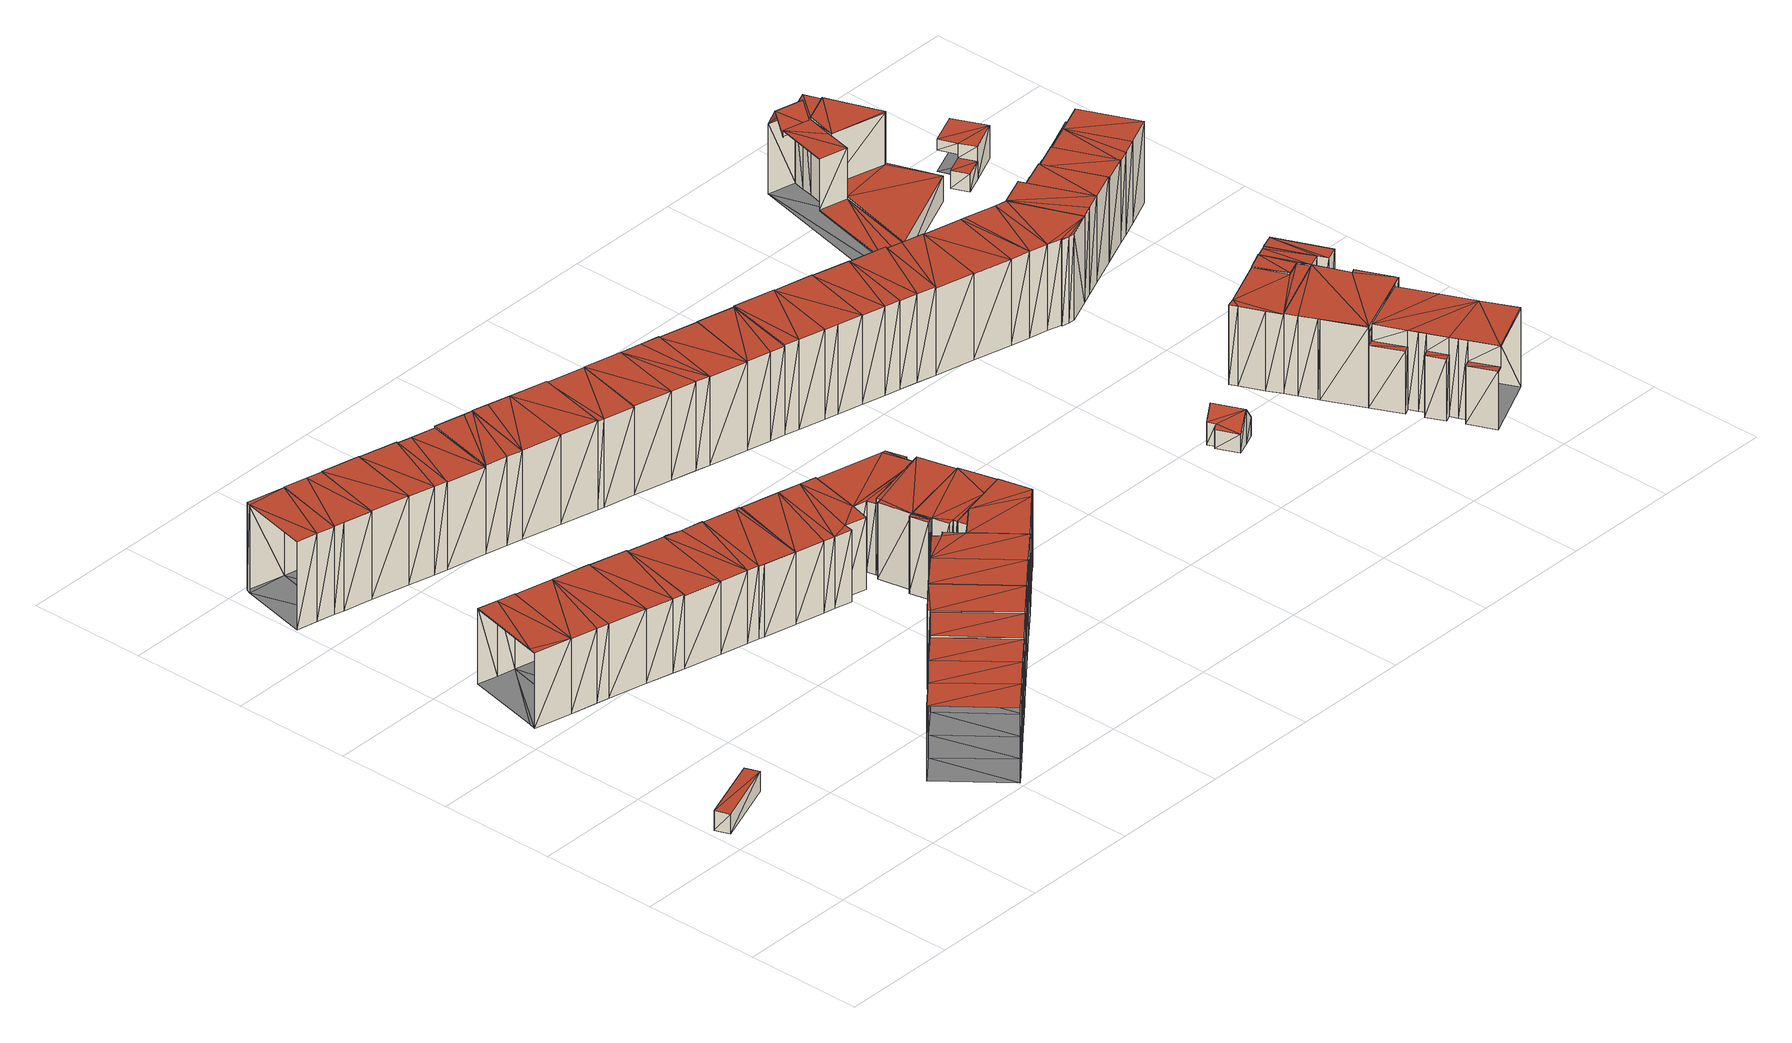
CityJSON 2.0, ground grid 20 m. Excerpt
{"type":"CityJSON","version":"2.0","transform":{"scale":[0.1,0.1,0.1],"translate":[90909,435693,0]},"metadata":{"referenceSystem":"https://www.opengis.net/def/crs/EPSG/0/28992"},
"CityObjects":{
"building1":{"type":"Building","attributes":{"TerrainHeight":1.43,"bron_tex":"UltraCAM-X 10cm juni 2008","voll_tex":"complete","bron_geo":"Lidar 15-30 punten - nov. 2008","status":"1"},"geometry":[{"type":"MultiSurface","lod":"2","boundaries":[[[0,1,2]],[[2,3,0]],[[4,5,6]],[[6,7,4]],[[7,6,2]],[[2,1,7]],[[4,7,1]],[[1,0,4]],[[5,4,0]],[[0,3,5]],[[6,5,3]],[[3,2,6]]],"semantics":{"surfaces":[{"type":"RoofSurface"},{"type":"GroundSurface"},{"type":"WallSurface"}],"values":[0,0,1,1,2,2,2,2,2,2,2,2]}}]},
"building2":{"type":"Building","attributes":{"TerrainHeight":1.78,"bron_tex":"UltraCAM-X 10cm juni 2008","voll_tex":"complete","bron_geo":"Lidar 15-30 punten - nov. 2008","status":"1"},"geometry":[{"type":"MultiSurface","lod":"2","boundaries":[[[8,9,10]],[[10,11,12]],[[12,13,8]],[[8,10,12]],[[14,15,16]],[[16,17,18]],[[18,14,16]],[[19,20,11]],[[11,10,19]],[[21,19,10]],[[10,9,21]],[[22,15,9]],[[9,8,22]],[[16,22,8]],[[8,13,16]],[[23,24,13]],[[13,12,23]],[[18,17,12]],[[12,11,18]]],"semantics":{"surfaces":[{"type":"RoofSurface"},{"type":"GroundSurface"},{"type":"WallSurface"}],"values":[0,0,0,0,1,1,1,2,2,2,2,2,2,2,2,2,2,2,2]}}]},
"building3":{"type":"Building","attributes":{"TerrainHeight":1.88,"bron_tex":"UltraCAM-X 10cm juni 2008","voll_tex":"complete","bron_geo":"Lidar 15-30 punten - nov. 2008","status":"1"},"geometry":[{"type":"MultiSurface","lod":"2","boundaries":[[[25,26,27]],[[27,24,23]],[[23,25,27]],[[28,17,16]],[[16,29,28]],[[29,16,24]],[[24,27,29]],[[30,28,26]],[[26,25,30]],[[17,30,25]],[[25,23,17]]],"semantics":{"surfaces":[{"type":"RoofSurface"},{"type":"GroundSurface"},{"type":"WallSurface"}],"values":[0,0,0,1,1,2,2,2,2,2,2]}}]},
"building4":{"type":"Building","attributes":{"TerrainHeight":0.79,"bron_tex":"UltraCAM-X 10cm juni 2008","voll_tex":"complete","bron_geo":"Lidar 15-30 punten - nov. 2008","status":"1"},"geometry":[{"type":"MultiSurface","lod":"2","boundaries":[[[31,32,33]],[[33,34,35]],[[35,36,31]],[[31,33,35]],[[37,38,39]],[[39,40,41]],[[41,37,39]],[[40,39,33]],[[33,32,40]],[[41,40,32]],[[32,31,41]],[[42,37,36]],[[36,35,42]],[[38,42,35]],[[35,34,38]]],"semantics":{"surfaces":[{"type":"RoofSurface"},{"type":"GroundSurface"},{"type":"WallSurface"}],"values":[0,0,0,0,1,1,1,2,2,2,2,2,2,2,2]}}]},
"building5":{"type":"Building","attributes":{"TerrainHeight":2.95,"bron_tex":"UltraCAM-X 10cm juni 2008","voll_tex":"complete","bron_geo":"Lidar 15-30 punten - nov. 2008","status":"1"},"geometry":[{"type":"MultiSurface","lod":"2","boundaries":[[[43,44,45]],[[45,46,43]],[[47,48,49]],[[49,50,47]],[[49,48,45]],[[45,44,49]],[[47,50,43]],[[43,46,47]]],"semantics":{"surfaces":[{"type":"RoofSurface"},{"type":"GroundSurface"},{"type":"WallSurface"}],"values":[0,0,1,1,2,2,2,2]}}]},
"building6":{"type":"Building","attributes":{"TerrainHeight":1.96,"bron_tex":"UltraCAM-X 10cm juni 2008","voll_tex":"complete","bron_geo":"Lidar 15-30 punten - nov. 2008","status":"1"},"geometry":[{"type":"MultiSurface","lod":"2","boundaries":[[[51,52,27]],[[51,27,26]],[[53,28,29]],[[29,54,53]],[[54,29,27]],[[27,52,54]],[[55,56,52]],[[52,51,55]],[[28,53,51]],[[51,26,28]]],"semantics":{"surfaces":[{"type":"RoofSurface"},{"type":"GroundSurface"},{"type":"WallSurface"}],"values":[0,0,1,1,2,2,2,2,2,2]}}]},
"building7":{"type":"Building","attributes":{"TerrainHeight":0.65,"bron_tex":"UltraCAM-X 10cm juni 2008","voll_tex":"complete","bron_geo":"Lidar 15-30 punten - nov. 2008","status":"1"},"geometry":[{"type":"MultiSurface","lod":"2","boundaries":[[[57,58,59]],[[59,60,61]],[[61,62,57]],[[57,59,61]],[[63,37,41]],[[41,64,63]],[[31,36,61]],[[61,60,31]],[[65,41,60]],[[60,59,65]],[[64,65,59]],[[59,58,64]],[[66,63,57]],[[57,62,66]],[[37,66,62]],[[62,61,37]]],"semantics":{"surfaces":[{"type":"RoofSurface"},{"type":"GroundSurface"},{"type":"WallSurface"}],"values":[0,0,0,0,1,1,2,2,2,2,2,2,2,2,2,2]}}]},
"building8":{"type":"Building","attributes":{"TerrainHeight":2.94,"bron_tex":"UltraCAM-X 10cm juni 2008","voll_tex":"complete","bron_geo":"Lidar 15-30 punten - nov. 2008","status":"1"},"geometry":[{"type":"MultiSurface","lod":"2","boundaries":[[[67,68,44]],[[44,43,67]],[[50,49,69]],[[69,70,50]],[[69,49,44]],[[44,68,69]],[[50,70,67]],[[67,43,50]]],"semantics":{"surfaces":[{"type":"RoofSurface"},{"type":"GroundSurface"},{"type":"WallSurface"}],"values":[0,0,1,1,2,2,2,2]}}]},
"building9":{"type":"Building","attributes":{"TerrainHeight":2.05,"bron_tex":"UltraCAM-X 10cm juni 2008","voll_tex":"complete","bron_geo":"Lidar 15-30 punten - nov. 2008","status":"1"},"geometry":[{"type":"MultiSurface","lod":"2","boundaries":[[[71,72,73]],[[71,73,56]],[[71,56,55]],[[74,53,54]],[[54,75,74]],[[75,54,56]],[[56,73,75]],[[76,77,73]],[[73,72,76]],[[78,74,72]],[[72,71,78]],[[53,78,71]],[[71,55,53]]],"semantics":{"surfaces":[{"type":"RoofSurface"},{"type":"GroundSurface"},{"type":"WallSurface"}],"values":[0,0,0,1,1,2,2,2,2,2,2,2,2]}}]},
"building10":{"type":"Building","attributes":{"TerrainHeight":0.57,"bron_tex":"UltraCAM-X 10cm juni 2008","voll_tex":"complete","bron_geo":"Lidar 15-30 punten - nov. 2008","status":"1"},"geometry":[{"type":"MultiSurface","lod":"2","boundaries":[[[79,80,81]],[[81,82,83]],[[83,79,81]],[[84,63,64]],[[64,85,84]],[[58,57,82]],[[82,81,58]],[[86,64,81]],[[81,80,86]],[[85,86,80]],[[80,79,85]],[[87,88,79]],[[79,83,87]],[[63,84,83]],[[83,82,63]]],"semantics":{"surfaces":[{"type":"RoofSurface"},{"type":"GroundSurface"},{"type":"WallSurface"}],"values":[0,0,0,1,1,2,2,2,2,2,2,2,2,2,2]}}]},
"building11":{"type":"Building","attributes":{"TerrainHeight":2.95,"bron_tex":"UltraCAM-X 10cm juni 2008","voll_tex":"complete","bron_geo":"Lidar 15-30 punten - nov. 2008","status":"1"},"geometry":[{"type":"MultiSurface","lod":"2","boundaries":[[[89,90,68]],[[68,67,89]],[[70,69,91]],[[91,92,70]],[[91,69,68]],[[68,90,91]],[[70,92,89]],[[89,67,70]]],"semantics":{"surfaces":[{"type":"RoofSurface"},{"type":"GroundSurface"},{"type":"WallSurface"}],"values":[0,0,1,1,2,2,2,2]}}]},
"building12":{"type":"Building","attributes":{"TerrainHeight":2.23,"bron_tex":"UltraCAM-X 10cm juni 2008","voll_tex":"complete","bron_geo":"Lidar 15-30 punten - nov. 2008","status":"1"},"geometry":[{"type":"MultiSurface","lod":"2","boundaries":[[[93,94,77]],[[77,76,93]],[[95,74,75]],[[75,96,95]],[[96,75,77]],[[77,94,96]],[[74,95,93]],[[93,76,74]]],"semantics":{"surfaces":[{"type":"RoofSurface"},{"type":"GroundSurface"},{"type":"WallSurface"}],"values":[0,0,1,1,2,2,2,2]}}]},
"building13":{"type":"Building","attributes":{"TerrainHeight":0.65,"bron_tex":"UltraCAM-X 10cm juni 2008","voll_tex":"complete","bron_geo":"Lidar 15-30 punten - nov. 2008","status":"1"},"geometry":[{"type":"MultiSurface","lod":"2","boundaries":[[[88,87,97]],[[97,98,99]],[[99,88,97]],[[100,84,85]],[[85,101,100]],[[101,85,88]],[[88,99,101]],[[102,103,99]],[[99,98,102]],[[104,100,98]],[[98,97,104]],[[84,104,97]],[[97,87,84]]],"semantics":{"surfaces":[{"type":"RoofSurface"},{"type":"GroundSurface"},{"type":"WallSurface"}],"values":[0,0,0,1,1,2,2,2,2,2,2,2,2]}}]},
"building14":{"type":"Building","attributes":{"TerrainHeight":2.62,"bron_tex":"UltraCAM-X 10cm juni 2008","voll_tex":"complete","bron_geo":"Lidar 15-30 punten - nov. 2008","status":"1"},"geometry":[{"type":"MultiSurface","lod":"2","boundaries":[[[105,106,107]],[[107,108,105]],[[92,91,109]],[[109,110,92]],[[109,91,107]],[[107,106,109]],[[108,105,110]],[[110,92,108]],[[90,89,108]],[[108,107,90]]],"semantics":{"surfaces":[{"type":"RoofSurface"},{"type":"GroundSurface"},{"type":"WallSurface"}],"values":[0,0,1,1,2,2,2,2,2,2]}}]},
"building15":{"type":"Building","attributes":{"TerrainHeight":2.27,"bron_tex":"UltraCAM-X 10cm juni 2008","voll_tex":"complete","bron_geo":"Lidar 15-30 punten - nov. 2008","status":"1"},"geometry":[{"type":"MultiSurface","lod":"2","boundaries":[[[111,112,113]],[[114,115,94]],[[94,93,111]],[[111,113,114]],[[114,94,111]],[[116,95,96]],[[96,117,118]],[[118,119,116]],[[116,96,118]],[[117,96,94]],[[94,115,117]],[[118,117,115]],[[115,114,118]],[[119,118,114]],[[114,113,119]],[[120,121,113]],[[113,112,120]],[[122,116,112]],[[112,111,122]],[[95,122,111]],[[111,93,95]]],"semantics":{"surfaces":[{"type":"RoofSurface"},{"type":"GroundSurface"},{"type":"WallSurface"}],"values":[0,0,0,0,0,1,1,1,1,2,2,2,2,2,2,2,2,2,2,2,2]}}]},
"building16":{"type":"Building","attributes":{"TerrainHeight":0.93,"bron_tex":"UltraCAM-X 10cm juni 2008","voll_tex":"complete","bron_geo":"Lidar 15-30 punten - nov. 2008","status":"1"},"geometry":[{"type":"MultiSurface","lod":"2","boundaries":[[[123,124,125]],[[125,103,102]],[[102,123,125]],[[126,100,101]],[[101,127,126]],[[128,101,103]],[[103,125,128]],[[127,128,125]],[[125,124,127]],[[100,126,123]],[[123,102,100]]],"semantics":{"surfaces":[{"type":"RoofSurface"},{"type":"GroundSurface"},{"type":"WallSurface"}],"values":[0,0,0,1,1,2,2,2,2,2,2]}}]},
"building17":{"type":"Building","attributes":{"TerrainHeight":2.32,"bron_tex":"UltraCAM-X 10cm juni 2008","voll_tex":"complete","bron_geo":"Lidar 15-30 punten - nov. 2008","status":"1"},"geometry":[{"type":"MultiSurface","lod":"2","boundaries":[[[129,130,131]],[[131,132,133]],[[133,129,131]],[[109,134,135]],[[135,136,110]],[[110,109,135]],[[135,134,130]],[[130,129,135]],[[110,136,133]],[[133,132,110]],[[106,105,132]],[[132,131,106]],[[134,109,131]],[[131,130,134]]],"semantics":{"surfaces":[{"type":"RoofSurface"},{"type":"GroundSurface"},{"type":"WallSurface"}],"values":[0,0,0,1,1,1,2,2,2,2,2,2,2,2]}}]},
"building18":{"type":"Building","attributes":{"TerrainHeight":2.35,"bron_tex":"UltraCAM-X 10cm juni 2008","voll_tex":"complete","bron_geo":"Lidar 15-30 punten - nov. 2008","status":"1"},"geometry":[{"type":"MultiSurface","lod":"2","boundaries":[[[120,137,138]],[[138,139,140]],[[120,138,140]],[[120,140,121]],[[141,116,119]],[[119,142,141]],[[143,119,121]],[[121,140,143]],[[142,143,140]],[[140,139,142]],[[144,145,139]],[[139,138,144]],[[146,141,138]],[[138,137,146]],[[116,146,137]],[[137,120,116]]],"semantics":{"surfaces":[{"type":"RoofSurface"},{"type":"GroundSurface"},{"type":"WallSurface"}],"values":[0,0,0,0,1,1,2,2,2,2,2,2,2,2,2,2]}}]},
"building19":{"type":"Building","attributes":{"TerrainHeight":0.63,"bron_tex":"UltraCAM-X 10cm juni 2008","voll_tex":"complete","bron_geo":"Lidar 15-30 punten - nov. 2008","status":"1"},"geometry":[{"type":"MultiSurface","lod":"2","boundaries":[[[147,148,149]],[[150,151,152]],[[152,147,149]],[[149,150,152]],[[153,126,127]],[[127,154,153]],[[124,123,149]],[[149,148,124]],[[155,127,148]],[[148,147,155]],[[154,155,147]],[[147,152,154]],[[156,153,151]],[[151,150,156]],[[126,156,150]],[[150,149,126]]],"semantics":{"surfaces":[{"type":"RoofSurface"},{"type":"GroundSurface"},{"type":"WallSurface"}],"values":[0,0,0,0,1,1,2,2,2,2,2,2,2,2,2,2]}}]},
"building20":{"type":"Building","attributes":{"TerrainHeight":2.2,"bron_tex":"UltraCAM-X 10cm juni 2008","voll_tex":"complete","bron_geo":"Lidar 15-30 punten - nov. 2008","status":"1"},"geometry":[{"type":"MultiSurface","lod":"2","boundaries":[[[157,158,159]],[[159,160,157]],[[136,135,161]],[[161,162,136]],[[161,135,159]],[[159,158,161]],[[136,162,157]],[[157,160,136]],[[129,133,160]],[[160,159,129]]],"semantics":{"surfaces":[{"type":"RoofSurface"},{"type":"GroundSurface"},{"type":"WallSurface"}],"values":[0,0,1,1,2,2,2,2,2,2]}}]},
"building21":{"type":"Building","attributes":{"TerrainHeight":2.45,"bron_tex":"UltraCAM-X 10cm juni 2008","voll_tex":"complete","bron_geo":"Lidar 15-30 punten - nov. 2008","status":"1"},"geometry":[{"type":"MultiSurface","lod":"2","boundaries":[[[163,164,165]],[[166,145,144]],[[144,163,165]],[[165,166,144]],[[167,141,142]],[[142,168,167]],[[169,142,145]],[[145,166,169]],[[168,169,166]],[[166,165,168]],[[170,167,164]],[[164,163,170]],[[141,170,163]],[[163,144,141]]],"semantics":{"surfaces":[{"type":"RoofSurface"},{"type":"GroundSurface"},{"type":"WallSurface"}],"values":[0,0,0,0,1,1,2,2,2,2,2,2,2,2]}}]},
"building22":{"type":"Building","attributes":{"TerrainHeight":0.5,"bron_tex":"UltraCAM-X 10cm juni 2008","voll_tex":"complete","bron_geo":"Lidar 15-30 punten - nov. 2008","status":"1"},"geometry":[{"type":"MultiSurface","lod":"2","boundaries":[[[171,172,173]],[[173,174,175]],[[175,171,173]],[[176,153,154]],[[154,177,176]],[[152,151,173]],[[173,172,152]],[[178,154,172]],[[172,171,178]],[[177,178,171]],[[171,175,177]],[[153,176,174]],[[174,173,153]]],"semantics":{"surfaces":[{"type":"RoofSurface"},{"type":"GroundSurface"},{"type":"WallSurface"}],"values":[0,0,0,1,1,2,2,2,2,2,2,2,2]}}]},
"building23":{"type":"Building","attributes":{"TerrainHeight":2.17,"bron_tex":"UltraCAM-X 10cm juni 2008","voll_tex":"complete","bron_geo":"Lidar 15-30 punten - nov. 2008","status":"1"},"geometry":[{"type":"MultiSurface","lod":"2","boundaries":[[[179,180,158]],[[158,157,181]],[[181,182,183]],[[184,179,158]],[[158,181,183]],[[183,184,158]],[[184,183,185]],[[186,187,188]],[[188,162,161]],[[161,189,190]],[[191,192,186]],[[186,188,161]],[[161,190,191]],[[191,186,161]],[[189,161,158]],[[158,180,189]],[[190,189,180]],[[180,179,190]],[[191,190,179]],[[179,184,191]],[[187,186,183]],[[183,182,187]],[[193,194,182]],[[182,181,193]],[[162,188,181]],[[181,157,162]],[[192,191,184]],[[184,185,192]],[[186,192,185]],[[185,183,186]]],"semantics":{"surfaces":[{"type":"RoofSurface"},{"type":"GroundSurface"},{"type":"WallSurface"}],"values":[0,0,0,0,0,0,0,1,1,1,1,1,1,1,2,2,2,2,2,2,2,2,2,2,2,2,2,2,2,2]}}]},
"building24":{"type":"Building","attributes":{"TerrainHeight":2.42,"bron_tex":"UltraCAM-X 10cm juni 2008","voll_tex":"complete","bron_geo":"Lidar 15-30 punten - nov. 2008","status":"1"},"geometry":[{"type":"MultiSurface","lod":"2","boundaries":[[[195,196,197]],[[197,198,199]],[[164,200,195]],[[195,197,199]],[[164,195,199]],[[164,199,165]],[[201,167,168]],[[168,202,203]],[[203,204,205]],[[205,201,168]],[[168,203,205]],[[206,168,165]],[[165,199,206]],[[202,206,199]],[[199,198,202]],[[207,208,198]],[[198,197,207]],[[204,203,197]],[[197,196,204]],[[205,204,196]],[[196,195,205]],[[201,205,195]],[[195,200,201]],[[167,201,200]],[[200,164,167]]],"semantics":{"surfaces":[{"type":"RoofSurface"},{"type":"GroundSurface"},{"type":"WallSurface"}],"values":[0,0,0,0,0,0,1,1,1,1,1,2,2,2,2,2,2,2,2,2,2,2,2,2,2]}}]},
"building25":{"type":"Building","attributes":{"TerrainHeight":0.52,"bron_tex":"UltraCAM-X 10cm juni 2008","voll_tex":"complete","bron_geo":"Lidar 15-30 punten - nov. 2008","status":"1"},"geometry":[{"type":"MultiSurface","lod":"2","boundaries":[[[209,210,175]],[[175,174,209]],[[211,176,177]],[[177,212,211]],[[212,177,175]],[[175,210,212]],[[213,214,210]],[[210,209,213]],[[176,211,209]],[[209,174,176]]],"semantics":{"surfaces":[{"type":"RoofSurface"},{"type":"GroundSurface"},{"type":"WallSurface"}],"values":[0,0,1,1,2,2,2,2,2,2]}}]},
"building26":{"type":"Building","attributes":{"TerrainHeight":2.45,"bron_tex":"UltraCAM-X 10cm juni 2008","voll_tex":"complete","bron_geo":"Lidar 15-30 punten - nov. 2008","status":"1"},"geometry":[{"type":"MultiSurface","lod":"2","boundaries":[[[215,216,194]],[[194,193,217]],[[217,218,219]],[[219,220,215]],[[215,194,217]],[[217,219,215]],[[221,222,223]],[[224,225,226]],[[226,227,228]],[[229,188,187]],[[187,224,226]],[[226,228,229]],[[229,187,226]],[[225,230,231]],[[231,221,225]],[[224,187,194]],[[194,216,224]],[[223,222,216]],[[216,215,223]],[[232,223,215]],[[215,220,232]],[[227,226,220]],[[220,219,227]],[[228,227,219]],[[219,218,228]],[[229,228,218]],[[218,217,229]],[[188,229,217]],[[217,193,188]],[[225,224,222]],[[222,221,225]]],"semantics":{"surfaces":[{"type":"RoofSurface"},{"type":"GroundSurface"},{"type":"WallSurface"}],"values":[0,0,0,0,0,0,0,1,1,1,1,1,1,2,2,2,2,2,2,2,2,2,2,2,2,2,2,2,2,2,2]}}]},
"building27":{"type":"Building","attributes":{"TerrainHeight":0.68,"bron_tex":"UltraCAM-X 10cm juni 2008","voll_tex":"complete","bron_geo":"Lidar 15-30 punten - nov. 2008","status":"1"},"geometry":[{"type":"MultiSurface","lod":"2","boundaries":[[[214,213,233]],[[233,234,235]],[[235,214,233]],[[236,211,212]],[[212,237,236]],[[237,212,214]],[[214,235,237]],[[238,236,234]],[[234,233,238]],[[211,238,233]],[[233,213,211]]],"semantics":{"surfaces":[{"type":"RoofSurface"},{"type":"GroundSurface"},{"type":"WallSurface"}],"values":[0,0,0,1,1,2,2,2,2,2,2]}}]},
"building28":{"type":"Building","attributes":{"TerrainHeight":2.45,"bron_tex":"UltraCAM-X 10cm juni 2008","voll_tex":"complete","bron_geo":"Lidar 15-30 punten - nov. 2008","status":"1"},"geometry":[{"type":"MultiSurface","lod":"2","boundaries":[[[231,232,239]],[[239,240,241]],[[241,242,243]],[[243,221,231]],[[231,239,241]],[[241,243,231]],[[244,245,246]],[[246,247,244]],[[247,246,248]],[[248,249,247]],[[250,251,252]],[[252,253,226]],[[226,225,254]],[[254,255,256]],[[256,250,252]],[[252,226,254]],[[254,256,252]],[[257,258,240]],[[240,239,257]],[[226,253,239]],[[239,232,226]],[[230,226,232]],[[232,231,230]],[[254,225,221]],[[221,243,254]],[[255,254,243]],[[243,242,255]],[[256,255,242]],[[242,241,256]],[[245,244,241]],[[241,240,245]],[[252,259,246]],[[246,245,252]],[[260,256,244]],[[244,247,260]],[[259,251,248]],[[248,246,259]],[[250,260,247]],[[247,249,250]],[[251,250,249]],[[249,248,251]]],"semantics":{"surfaces":[{"type":"RoofSurface"},{"type":"GroundSurface"},{"type":"WallSurface"}],"values":[0,0,0,0,0,0,0,0,0,0,1,1,1,1,1,1,1,2,2,2,2,2,2,2,2,2,2,2,2,2,2,2,2,2,2,2,2,2,2,2,2]}}]},
"building29":{"type":"Building","attributes":{"TerrainHeight":2.63,"bron_tex":"UltraCAM-X 10cm juni 2008","voll_tex":"complete","bron_geo":"Lidar 15-30 punten - nov. 2008","status":"1"},"geometry":[{"type":"MultiSurface","lod":"2","boundaries":[[[261,262,258]],[[258,257,263]],[[263,264,261]],[[261,258,263]],[[265,266,267]],[[267,253,252]],[[252,268,265]],[[265,267,252]],[[265,268,262]],[[262,261,265]],[[266,265,261]],[[261,264,266]],[[253,267,263]],[[263,257,253]],[[268,252,258]],[[258,262,268]]],"semantics":{"surfaces":[{"type":"RoofSurface"},{"type":"GroundSurface"},{"type":"WallSurface"}],"values":[0,0,0,0,1,1,1,1,2,2,2,2,2,2,2,2]}}]},
"building30":{"type":"Building","attributes":{"TerrainHeight":2.62,"bron_tex":"UltraCAM-X 10cm juni 2008","voll_tex":"complete","bron_geo":"Lidar 15-30 punten - nov. 2008","status":"1"},"geometry":[{"type":"MultiSurface","lod":"2","boundaries":[[[269,270,271]],[[272,273,274]],[[275,208,207]],[[207,269,271]],[[272,274,275]],[[207,271,276]],[[276,272,275]],[[275,207,276]],[[277,203,202]],[[278,279,280]],[[281,267,266]],[[266,277,202]],[[202,278,280]],[[282,281,266]],[[202,280,282]],[[282,266,202]],[[278,202,208]],[[208,275,278]],[[279,278,275]],[[275,274,279]],[[280,279,274]],[[274,273,280]],[[282,280,273]],[[273,272,282]],[[281,282,272]],[[272,276,281]],[[267,281,276]],[[276,271,267]],[[277,266,270]],[[270,269,277]],[[203,277,269]],[[269,207,203]],[[271,270,264]],[[264,263,271]]],"semantics":{"surfaces":[{"type":"RoofSurface"},{"type":"GroundSurface"},{"type":"WallSurface"}],"values":[0,0,0,0,0,0,0,0,1,1,1,1,1,1,1,1,2,2,2,2,2,2,2,2,2,2,2,2,2,2,2,2,2,2]}}]},
"building31":{"type":"Building","attributes":{"TerrainHeight":0.62,"bron_tex":"UltraCAM-X 10cm juni 2008","voll_tex":"complete","bron_geo":"Lidar 15-30 punten - nov. 2008","status":"1"},"geometry":[{"type":"MultiSurface","lod":"2","boundaries":[[[283,284,285]],[[285,286,283]],[[287,236,237]],[[237,288,287]],[[235,234,286]],[[286,285,235]],[[288,237,285]],[[285,284,288]],[[236,287,283]],[[283,286,236]]],"semantics":{"surfaces":[{"type":"RoofSurface"},{"type":"GroundSurface"},{"type":"WallSurface"}],"values":[0,0,1,1,2,2,2,2,2,2]}}]},
"building32":{"type":"Building","attributes":{"TerrainHeight":0.63,"bron_tex":"UltraCAM-X 10cm juni 2008","voll_tex":"complete","bron_geo":"Lidar 15-30 punten - nov. 2008","status":"1"},"geometry":[{"type":"MultiSurface","lod":"2","boundaries":[[[289,290,291]],[[284,289,291]],[[284,291,292]],[[284,292,283]],[[293,287,288]],[[288,294,293]],[[295,288,284]],[[284,289,295]],[[294,295,289]],[[289,290,294]],[[296,297,290]],[[290,291,296]],[[298,293,291]],[[291,292,298]],[[287,298,292]],[[292,283,287]]],"semantics":{"surfaces":[{"type":"RoofSurface"},{"type":"GroundSurface"},{"type":"WallSurface"}],"values":[0,0,0,0,1,1,2,2,2,2,2,2,2,2,2,2]}}]},
"building33":{"type":"Building","attributes":{"TerrainHeight":0.67,"bron_tex":"UltraCAM-X 10cm juni 2008","voll_tex":"complete","bron_geo":"Lidar 15-30 punten - nov. 2008","status":"1"},"geometry":[{"type":"MultiSurface","lod":"2","boundaries":[[[299,300,297]],[[297,296,299]],[[301,293,294]],[[294,302,301]],[[302,294,297]],[[297,300,302]],[[293,301,299]],[[299,296,293]]],"semantics":{"surfaces":[{"type":"RoofSurface"},{"type":"GroundSurface"},{"type":"WallSurface"}],"values":[0,0,1,1,2,2,2,2]}}]},
"building34":{"type":"Building","attributes":{"TerrainHeight":0.54,"bron_tex":"UltraCAM-X 10cm juni 2008","voll_tex":"complete","bron_geo":"Lidar 15-30 punten - nov. 2008","status":"1"},"geometry":[{"type":"MultiSurface","lod":"2","boundaries":[[[303,304,305]],[[305,306,307]],[[307,303,305]],[[308,301,302]],[[302,309,308]],[[300,299,307]],[[307,306,300]],[[309,302,306]],[[306,305,309]],[[310,308,304]],[[304,303,310]],[[301,310,303]],[[303,307,301]]],"semantics":{"surfaces":[{"type":"RoofSurface"},{"type":"GroundSurface"},{"type":"WallSurface"}],"values":[0,0,0,1,1,2,2,2,2,2,2,2,2]}}]},
"building35":{"type":"Building","attributes":{"TerrainHeight":0.43,"bron_tex":"UltraCAM-X 10cm juni 2008","voll_tex":"complete","bron_geo":"Lidar 15-30 punten - nov. 2008","status":"1"},"geometry":[{"type":"MultiSurface","lod":"2","boundaries":[[[311,312,313]],[[313,314,315]],[[315,311,313]],[[316,308,309]],[[309,317,316]],[[305,304,312]],[[312,311,305]],[[317,309,311]],[[311,315,317]],[[318,319,315]],[[315,314,318]],[[320,316,314]],[[314,313,320]],[[308,320,313]],[[313,312,308]]],"semantics":{"surfaces":[{"type":"RoofSurface"},{"type":"GroundSurface"},{"type":"WallSurface"}],"values":[0,0,0,1,1,2,2,2,2,2,2,2,2,2,2]}}]},
"building36":{"type":"Building","attributes":{"TerrainHeight":0.5,"bron_tex":"UltraCAM-X 10cm juni 2008","voll_tex":"complete","bron_geo":"Lidar 15-30 punten - nov. 2008","status":"1"},"geometry":[{"type":"MultiSurface","lod":"2","boundaries":[[[318,321,322]],[[322,323,319]],[[319,318,322]],[[324,316,317]],[[317,325,324]],[[325,317,319]],[[319,323,325]],[[326,327,323]],[[323,322,326]],[[328,324,322]],[[322,321,328]],[[316,328,321]],[[321,318,316]]],"semantics":{"surfaces":[{"type":"RoofSurface"},{"type":"GroundSurface"},{"type":"WallSurface"}],"values":[0,0,0,1,1,2,2,2,2,2,2,2,2]}}]},
"building37":{"type":"Building","attributes":{"TerrainHeight":0.59,"bron_tex":"UltraCAM-X 10cm juni 2008","voll_tex":"complete","bron_geo":"Lidar 15-30 punten - nov. 2008","status":"1"},"geometry":[{"type":"MultiSurface","lod":"2","boundaries":[[[329,330,331]],[[329,331,327]],[[329,327,326]],[[332,324,325]],[[325,333,332]],[[333,325,327]],[[327,331,333]],[[334,335,331]],[[331,330,334]],[[336,332,330]],[[330,329,336]],[[324,336,329]],[[329,326,324]]],"semantics":{"surfaces":[{"type":"RoofSurface"},{"type":"GroundSurface"},{"type":"WallSurface"}],"values":[0,0,0,1,1,2,2,2,2,2,2,2,2]}}]},
"building38":{"type":"Building","attributes":{"TerrainHeight":0.69,"bron_tex":"UltraCAM-X 10cm juni 2008","voll_tex":"complete","bron_geo":"Lidar 15-30 punten - nov. 2008","status":"1"},"geometry":[{"type":"MultiSurface","lod":"2","boundaries":[[[337,338,335]],[[335,334,339]],[[337,335,339]],[[337,339,340]],[[341,332,333]],[[333,342,341]],[[343,333,335]],[[335,338,343]],[[342,343,338]],[[338,337,342]],[[344,345,337]],[[337,340,344]],[[346,341,340]],[[340,339,346]],[[332,346,339]],[[339,334,332]]],"semantics":{"surfaces":[{"type":"RoofSurface"},{"type":"GroundSurface"},{"type":"WallSurface"}],"values":[0,0,0,0,1,1,2,2,2,2,2,2,2,2,2,2]}}]},
"building39":{"type":"Building","attributes":{"TerrainHeight":3.16,"bron_tex":"UltraCAM-X 10cm juni 2008","voll_tex":"complete","bron_geo":"Lidar 15-30 punten - nov. 2008","status":"1"},"geometry":[{"type":"MultiSurface","lod":"2","boundaries":[[[347,348,349]],[[350,351,352]],[[347,349,350]],[[350,352,347]],[[353,354,348]],[[348,347,355]],[[355,356,353]],[[353,348,355]],[[357,358,359]],[[359,360,361]],[[362,363,364]],[[359,361,362]],[[362,364,357]],[[357,359,362]],[[365,363,349]],[[349,348,365]],[[360,366,347]],[[347,352,360]],[[361,360,352]],[[352,351,361]],[[362,361,351]],[[351,350,362]],[[363,362,350]],[[350,349,363]],[[364,365,348]],[[348,354,364]],[[357,364,354]],[[354,353,357]],[[358,357,353]],[[353,356,358]],[[359,358,356]],[[356,355,359]],[[366,359,355]],[[355,347,366]]],"semantics":{"surfaces":[{"type":"RoofSurface"},{"type":"GroundSurface"},{"type":"WallSurface"}],"values":[0,0,0,0,0,0,0,0,1,1,1,1,1,1,2,2,2,2,2,2,2,2,2,2,2,2,2,2,2,2,2,2,2,2]}}]},
"building40":{"type":"Building","attributes":{"TerrainHeight":0.95,"bron_tex":"UltraCAM-X 10cm juni 2008","voll_tex":"complete","bron_geo":"Lidar 15-30 punten - nov. 2008","status":"1"},"geometry":[{"type":"MultiSurface","lod":"2","boundaries":[[[367,345,344]],[[368,367,344]],[[344,369,368]],[[370,341,342]],[[342,371,370]],[[372,342,345]],[[345,367,372]],[[371,372,367]],[[367,368,371]],[[373,374,368]],[[368,369,373]],[[341,370,369]],[[369,344,341]]],"semantics":{"surfaces":[{"type":"RoofSurface"},{"type":"GroundSurface"},{"type":"WallSurface"}],"values":[0,0,0,1,1,2,2,2,2,2,2,2,2]}}]},
"building41":{"type":"Building","attributes":{"TerrainHeight":1.06,"bron_tex":"UltraCAM-X 10cm juni 2008","voll_tex":"complete","bron_geo":"Lidar 15-30 punten - nov. 2008","status":"1"},"geometry":[{"type":"MultiSurface","lod":"2","boundaries":[[[375,376,374]],[[374,373,375]],[[377,370,371]],[[371,378,377]],[[378,371,374]],[[374,376,378]],[[370,377,375]],[[375,373,370]]],"semantics":{"surfaces":[{"type":"RoofSurface"},{"type":"GroundSurface"},{"type":"WallSurface"}],"values":[0,0,1,1,2,2,2,2]}}]},
"building42":{"type":"Building","attributes":{"TerrainHeight":1.04,"bron_tex":"UltraCAM-X 10cm juni 2008","voll_tex":"complete","bron_geo":"Lidar 15-30 punten - nov. 2008","status":"1"},"geometry":[{"type":"MultiSurface","lod":"2","boundaries":[[[379,375,376]],[[379,376,380]],[[379,380,381]],[[379,381,382]],[[383,377,378]],[[378,384,383]],[[385,378,376]],[[376,380,385]],[[381,380,385]],[[385,384,381]],[[386,383,382]],[[382,379,386]],[[377,386,379]],[[379,375,377]]],"semantics":{"surfaces":[{"type":"RoofSurface"},{"type":"GroundSurface"},{"type":"WallSurface"}],"values":[0,0,0,0,1,1,2,2,2,2,2,2,2,2]}}]},
"building43":{"type":"Building","attributes":{"TerrainHeight":2.42,"bron_tex":"UltraCAM-X 10cm juni 2008","voll_tex":"complete","bron_geo":"Lidar 15-30 punten - nov. 2008","status":"1"},"geometry":[{"type":"MultiSurface","lod":"2","boundaries":[[[387,388,389]],[[389,390,391]],[[391,392,393]],[[394,395,387]],[[387,389,391]],[[391,393,394]],[[394,387,391]],[[396,397,398]],[[398,399,400]],[[400,401,402]],[[403,404,396]],[[396,398,400]],[[400,402,403]],[[403,396,400]],[[396,404,388]],[[388,387,396]],[[397,396,387]],[[387,395,397]],[[402,401,391]],[[391,390,402]],[[403,402,390]],[[390,389,403]],[[404,403,389]],[[389,388,404]]],"semantics":{"surfaces":[{"type":"RoofSurface"},{"type":"GroundSurface"},{"type":"WallSurface"}],"values":[0,0,0,0,0,0,0,1,1,1,1,1,1,1,2,2,2,2,2,2,2,2,2,2]}}]},
"building44":{"type":"Building","attributes":{"TerrainHeight":1.13,"bron_tex":"UltraCAM-X 10cm juni 2008","voll_tex":"complete","bron_geo":"Lidar 15-30 punten - nov. 2008","status":"1"},"geometry":[{"type":"MultiSurface","lod":"2","boundaries":[[[405,381,382]],[[406,407,408]],[[408,409,410]],[[410,405,382]],[[406,408,410]],[[410,382,406]],[[411,383,384]],[[384,412,413]],[[413,414,415]],[[415,416,411]],[[411,384,413]],[[413,415,411]],[[412,384,381]],[[381,405,412]],[[409,410,413]],[[413,414,409]],[[415,414,409]],[[409,408,415]],[[416,415,408]],[[408,407,416]],[[411,416,407]],[[407,406,411]],[[383,411,406]],[[406,382,383]]],"semantics":{"surfaces":[{"type":"RoofSurface"},{"type":"GroundSurface"},{"type":"WallSurface"}],"values":[0,0,0,0,0,0,1,1,1,1,1,1,2,2,2,2,2,2,2,2,2,2,2,2]}}]},
"building45":{"type":"Building","attributes":{"TerrainHeight":2.22,"bron_tex":"UltraCAM-X 10cm juni 2008","voll_tex":"complete","bron_geo":"Lidar 15-30 punten - nov. 2008","status":"1"},"geometry":[{"type":"MultiSurface","lod":"2","boundaries":[[[417,418,419]],[[419,420,421]],[[421,422,423]],[[423,424,425]],[[419,421,423]],[[423,425,426]],[[417,419,423]],[[423,426,427]],[[417,423,427]],[[417,427,428]],[[429,430,431]],[[431,432,400]],[[400,401,433]],[[433,434,435]],[[435,429,431]],[[431,400,433]],[[433,435,431]],[[392,391,428]],[[428,417,392]],[[432,400,417]],[[417,418,432]],[[431,432,418]],[[418,419,431]],[[430,431,419]],[[419,420,430]],[[429,430,420]],[[420,421,429]],[[435,429,421]],[[421,422,435]],[[436,437,422]],[[422,423,436]],[[434,438,423]],[[423,424,434]],[[439,434,424]],[[424,425,439]],[[433,439,425]],[[425,426,433]],[[440,433,426]],[[426,427,440]],[[401,440,427]],[[427,428,401]]],"semantics":{"surfaces":[{"type":"RoofSurface"},{"type":"GroundSurface"},{"type":"WallSurface"}],"values":[0,0,0,0,0,0,0,0,0,0,1,1,1,1,1,1,1,2,2,2,2,2,2,2,2,2,2,2,2,2,2,2,2,2,2,2,2,2,2,2,2]}}]},
"building46":{"type":"Building","attributes":{"TerrainHeight":3.11,"bron_tex":"UltraCAM-X 10cm juni 2008","voll_tex":"complete","bron_geo":"Lidar 15-30 punten - nov. 2008","status":"1"},"geometry":[{"type":"MultiSurface","lod":"2","boundaries":[[[437,436,441]],[[442,443,444]],[[445,446,447]],[[448,449,450]],[[450,451,452]],[[452,442,444]],[[445,447,453]],[[453,448,450]],[[452,444,445]],[[453,450,452]],[[452,445,453]],[[454,455,456]],[[456,457,454]],[[458,459,460]],[[460,461,458]],[[462,463,464]],[[464,465,462]],[[466,467,434]],[[434,435,468]],[[469,470,471]],[[471,472,473]],[[474,475,476]],[[477,478,466]],[[466,434,468]],[[468,469,471]],[[474,476,477]],[[477,466,468]],[[468,471,473]],[[474,477,468]],[[468,473,479]],[[479,474,468]],[[480,435,437]],[[437,441,480]],[[438,480,441]],[[441,436,438]],[[473,472,460]],[[460,459,473]],[[481,482,458]],[[458,461,481]],[[472,471,461]],[[461,460,472]],[[480,434,464]],[[464,463,480]],[[467,466,462]],[[462,465,467]],[[434,467,465]],[[465,464,434]],[[477,476,456]],[[456,455,477]],[[475,474,454]],[[454,457,475]],[[476,475,457]],[[457,456,476]],[[435,480,444]],[[444,443,435]],[[468,435,443]],[[443,442,468]],[[469,468,442]],[[442,452,469]],[[470,469,452]],[[452,451,470]],[[483,484,451]],[[451,450,483]],[[459,458,450]],[[450,449,459]],[[479,473,449]],[[449,448,479]],[[474,479,448]],[[448,453,474]],[[455,454,453]],[[453,447,455]],[[478,477,447]],[[447,446,478]],[[466,478,446]],[[446,445,466]],[[463,462,445]],[[445,444,463]]],"semantics":{"surfaces":[{"type":"RoofSurface"},{"type":"GroundSurface"},{"type":"WallSurface"}],"values":[0,0,0,0,0,0,0,0,0,0,0,0,0,0,0,0,0,1,1,1,1,1,1,1,1,1,1,1,1,1,1,2,2,2,2,2,2,2,2,2,2,2,2,2,2,2,2,2,2,2,2,2,2,2,2,2,2,2,2,2,2,2,2,2,2,2,2,2,2,2,2,2,2,2,2,2,2]}}]},
"building47":{"type":"Building","attributes":{"TerrainHeight":0.77,"bron_tex":"UltraCAM-X 10cm juni 2008","voll_tex":"complete","bron_geo":"Lidar 15-30 punten - nov. 2008","status":"1"},"geometry":[{"type":"MultiSurface","lod":"2","boundaries":[[[485,486,487]],[[487,488,489]],[[489,485,487]],[[490,491,492]],[[492,493,490]],[[494,490,493]],[[493,495,494]],[[496,497,498]],[[498,499,500]],[[500,496,498]],[[501,502,503]],[[503,504,505]],[[505,506,507]],[[507,501,503]],[[503,505,507]],[[508,509,493]],[[493,492,508]],[[504,505,492]],[[492,491,504]],[[509,510,495]],[[495,493,509]],[[490,494,511]],[[512,513,499]],[[499,498,512]],[[494,495,498]],[[498,497,494]],[[486,487,500]],[[500,499,486]],[[514,515,485]],[[485,486,514]],[[501,502,487]],[[487,488,501]],[[507,501,488]],[[488,489,507]],[[506,507,489]],[[489,485,506]]],"semantics":{"surfaces":[{"type":"RoofSurface"},{"type":"GroundSurface"},{"type":"WallSurface"}],"values":[0,0,0,0,0,0,0,0,0,0,1,1,1,1,1,2,2,2,2,2,2,2,2,2,2,2,2,2,2,2,2,2,2,2,2,2]}}]},
"building48":{"type":"Building","attributes":{"TerrainHeight":1.03,"bron_tex":"UltraCAM-X 10cm juni 2008","voll_tex":"complete","bron_geo":"Lidar 15-30 punten - nov. 2008","status":"1"},"geometry":[{"type":"MultiSurface","lod":"2","boundaries":[[[516,517,518]],[[518,519,520]],[[520,516,518]],[[521,413,412]],[[412,522,521]],[[522,412,518]],[[518,519,522]],[[523,524,519]],[[519,520,523]],[[525,521,520]],[[520,516,525]],[[413,525,516]],[[516,517,413]],[[405,410,517]],[[517,518,405]]],"semantics":{"surfaces":[{"type":"RoofSurface"},{"type":"GroundSurface"},{"type":"WallSurface"}],"values":[0,0,0,1,1,2,2,2,2,2,2,2,2,2,2]}}]},
"building49":{"type":"Building","attributes":{"TerrainHeight":2.17,"bron_tex":"UltraCAM-X 10cm juni 2008","voll_tex":"complete","bron_geo":"Lidar 15-30 punten - nov. 2008","status":"1"},"geometry":[{"type":"MultiSurface","lod":"2","boundaries":[[[526,527,528]],[[529,530,526]],[[526,531,532]],[[532,529,526]],[[529,533,534]],[[534,535,536]],[[536,529,534]],[[537,417,538]],[[538,539,540]],[[540,537,538]],[[541,542,397]],[[397,398,399]],[[399,400,543]],[[543,544,541]],[[397,399,543]],[[543,541,397]],[[542,545,526]],[[526,528,542]],[[527,546,531]],[[545,547,530]],[[530,526,545]],[[544,541,531]],[[531,532,544]],[[543,544,532]],[[532,529,543]],[[529,530,533]],[[548,549,535]],[[535,534,548]],[[547,548,534]],[[534,533,547]],[[400,543,529]],[[529,536,400]],[[549,397,539]],[[539,538,549]],[[536,535,538]],[[538,417,536]],[[393,392,417]],[[417,537,393]],[[394,393,537]],[[537,540,394]],[[395,394,540]],[[540,539,395]]],"semantics":{"surfaces":[{"type":"RoofSurface"},{"type":"GroundSurface"},{"type":"WallSurface"}],"values":[0,0,0,0,0,0,0,0,0,0,1,1,1,1,1,1,2,2,2,2,2,2,2,2,2,2,2,2,2,2,2,2,2,2,2,2,2,2,2,2,2,2]}}]},
"building50":{"type":"Building","attributes":{"TerrainHeight":1.1,"bron_tex":"UltraCAM-X 10cm juni 2008","voll_tex":"complete","bron_geo":"Lidar 15-30 punten - nov. 2008","status":"1"},"geometry":[{"type":"MultiSurface","lod":"2","boundaries":[[[550,551,552]],[[552,553,550]],[[523,554,524]],[[555,554,523]],[[555,523,556]],[[521,522,557]],[[557,558,521]],[[553,552,524]],[[524,554,553]],[[550,553,554]],[[554,555,550]],[[559,560,555]],[[555,556,559]],[[521,558,556]],[[556,523,521]],[[557,522,552]],[[552,551,557]],[[561,562,551]],[[551,550,561]]],"semantics":{"surfaces":[{"type":"RoofSurface"},{"type":"GroundSurface"},{"type":"WallSurface"}],"values":[0,0,0,0,0,1,1,2,2,2,2,2,2,2,2,2,2,2,2]}}]},
"building51":{"type":"Building","attributes":{"TerrainHeight":0.82,"bron_tex":"UltraCAM-X 10cm juni 2008","voll_tex":"complete","bron_geo":"Lidar 15-30 punten - nov. 2008","status":"1"},"geometry":[{"type":"MultiSurface","lod":"2","boundaries":[[[496,500,563]],[[563,497,496]],[[564,565,566]],[[566,567,564]],[[568,569,570]],[[570,571,572]],[[572,573,568]],[[568,570,572]],[[574,575,576]],[[576,577,578]],[[578,574,576]],[[579,580,581]],[[581,582,579]],[[503,504,583]],[[583,584,501]],[[502,503,583]],[[583,501,502]],[[585,504,491]],[[491,490,585]],[[586,585,490]],[[490,511,586]],[[587,586,497]],[[497,563,587]],[[502,587,563]],[[563,500,502]],[[582,581,576]],[[576,575,582]],[[567,566,575]],[[575,574,567]],[[588,589,574]],[[574,578,588]],[[572,573,578]],[[578,577,572]],[[571,572,577]],[[577,576,571]],[[487,488,569]],[[569,570,487]],[[590,591,573]],[[573,568,590]],[[501,584,568]],[[568,569,501]],[[570,571,581]],[[581,580,570]],[[504,586,566]],[[566,565,504]],[[583,504,565]],[[565,564,583]],[[592,593,564]],[[564,567,592]]],"semantics":{"surfaces":[{"type":"RoofSurface"},{"type":"GroundSurface"},{"type":"WallSurface"}],"values":[0,0,0,0,0,0,0,0,0,0,0,0,0,1,1,1,1,2,2,2,2,2,2,2,2,2,2,2,2,2,2,2,2,2,2,2,2,2,2,2,2,2,2,2,2,2,2,2,2]}}]},
"building52":{"type":"Building","attributes":{"TerrainHeight":1.63,"bron_tex":"UltraCAM-X 10cm juni 2008","voll_tex":"complete","bron_geo":"Lidar 15-30 punten - nov. 2008","status":"1"},"geometry":[{"type":"MultiSurface","lod":"2","boundaries":[[[594,562,561]],[[561,595,596]],[[596,594,561]],[[597,598,560]],[[560,559,599]],[[599,597,560]],[[558,557,600]],[[600,601,558]],[[595,561,560]],[[560,598,595]],[[602,603,598]],[[598,597,602]],[[604,601,597]],[[597,599,604]],[[558,604,599]],[[599,559,558]],[[605,557,562]],[[562,594,605]],[[600,605,594]],[[594,596,600]],[[606,607,596]],[[596,595,606]]],"semantics":{"surfaces":[{"type":"RoofSurface"},{"type":"GroundSurface"},{"type":"WallSurface"}],"values":[0,0,0,0,0,0,1,1,2,2,2,2,2,2,2,2,2,2,2,2,2,2]}}]},
"building53":{"type":"Building","attributes":{"TerrainHeight":1.91,"bron_tex":"UltraCAM-X 10cm juni 2008","voll_tex":"complete","bron_geo":"Lidar 15-30 punten - nov. 2008","status":"1"},"geometry":[{"type":"MultiSurface","lod":"2","boundaries":[[[607,606,608]],[[608,609,607]],[[602,603,610]],[[610,611,612]],[[612,602,610]],[[613,601,600]],[[600,614,613]],[[608,606,603]],[[603,610,608]],[[615,613,611]],[[611,612,615]],[[601,615,612]],[[612,602,601]],[[614,600,607]],[[607,609,614]]],"semantics":{"surfaces":[{"type":"RoofSurface"},{"type":"GroundSurface"},{"type":"WallSurface"}],"values":[0,0,0,0,0,1,1,2,2,2,2,2,2,2,2]}}]},
"building54":{"type":"Building","attributes":{"TerrainHeight":1.65,"bron_tex":"UltraCAM-X 10cm juni 2008","voll_tex":"complete","bron_geo":"Lidar 15-30 punten - nov. 2008","status":"1"},"geometry":[{"type":"MultiSurface","lod":"2","boundaries":[[[616,617,618]],[[618,619,616]],[[620,621,622]],[[622,623,620]],[[621,620,616]],[[616,619,621]],[[622,621,619]],[[619,618,622]]],"semantics":{"surfaces":[{"type":"RoofSurface"},{"type":"GroundSurface"},{"type":"WallSurface"}],"values":[0,0,1,1,2,2,2,2]}}]},
"building55":{"type":"Building","attributes":{"TerrainHeight":1.96,"bron_tex":"UltraCAM-X 10cm juni 2008","voll_tex":"complete","bron_geo":"Lidar 15-30 punten - nov. 2008","status":"1"},"geometry":[{"type":"MultiSurface","lod":"2","boundaries":[[[609,608,624]],[[624,625,609]],[[610,611,626]],[[626,627,610]],[[613,614,628]],[[628,629,613]],[[624,608,610]],[[610,627,624]],[[613,629,626]],[[626,611,613]],[[628,614,609]],[[609,625,628]]],"semantics":{"surfaces":[{"type":"RoofSurface"},{"type":"GroundSurface"},{"type":"WallSurface"}],"values":[0,0,0,0,1,1,2,2,2,2,2,2]}}]},
"building56":{"type":"Building","attributes":{"TerrainHeight":1.69,"bron_tex":"UltraCAM-X 10cm juni 2008","voll_tex":"complete","bron_geo":"Lidar 15-30 punten - nov. 2008","status":"1"},"geometry":[{"type":"MultiSurface","lod":"2","boundaries":[[[630,631,632]],[[632,633,634]],[[634,630,632]],[[620,623,635]],[[635,636,637]],[[637,620,635]],[[620,637,632]],[[632,631,620]],[[617,616,631]],[[631,630,617]],[[638,639,630]],[[630,634,638]]],"semantics":{"surfaces":[{"type":"RoofSurface"},{"type":"GroundSurface"},{"type":"WallSurface"}],"values":[0,0,0,1,1,1,2,2,2,2,2,2]}}]}
},
"vertices":[
[136,280,35],[127,304,35],[14,263,35],[23,238,35],[136,280,0],[23,238,0],[14,263,0],[127,304,0],
[108,770,133],[74,778,133],[45,651,133],[42,638,133],[106,623,133],[139,763,133],[45,651,0],[74,778,0],[139,763,0],[106,623,0],[42,638,0],[45,651,132],[42,638,132],[74,778,132],[108,770,0],[106,623,132],[139,763,132],
[152,613,132],[172,608,132],[205,748,132],[172,608,0],[205,748,0],[152,613,0],
[101,1180,155],[36,1195,155],[33,1187,155],[6,1071,155],[42,1063,155],[72,1056,155],[72,1056,0],[6,1071,0],[33,1187,0],[36,1195,0],[101,1180,0],[42,1063,0],
[454,49,132],[365,154,132],[318,115,132],[405,9,132],[405,9,0],[318,115,0],[365,154,0],[454,49,0],
[238,593,132],[270,733,132],[238,593,0],[270,733,0],[238,593,131],[270,733,131],
[138,1041,156],[167,1165,156],[141,1171,156],[101,1180,156],[72,1056,156],[89,1052,156],[138,1041,0],[167,1165,0],[141,1171,0],[89,1052,0],
[498,86,132],[410,193,132],[410,193,0],[498,86,0],
[285,582,131],[304,577,131],[336,717,131],[304,577,0],[336,717,0],[304,577,129],[336,717,129],[285,582,0],
[232,1150,157],[194,1158,157],[167,1165,157],[138,1041,157],[203,1026,157],[203,1026,0],[232,1150,0],[194,1158,0],[203,1026,156],[232,1150,156],
[544,124,132],[457,231,132],[457,231,0],[544,124,0],
[368,562,129],[401,702,129],[368,562,0],[401,702,0],
[248,1015,156],[270,1010,156],[299,1134,156],[270,1010,0],[299,1134,0],[270,1010,154],[299,1134,154],[248,1015,0],
[592,164,136],[503,271,136],[457,231,135],[544,124,135],[503,271,0],[592,164,0],
[416,551,129],[436,547,129],[468,686,129],[431,694,129],[405,702,129],[436,547,0],[405,702,0],[431,694,0],[468,686,0],[436,547,128],[468,686,128],[416,551,0],
[338,995,154],[366,1119,154],[324,1128,154],[338,995,0],[366,1119,0],[324,1128,0],
[553,319,139],[500,275,139],[503,271,139],[592,164,139],[644,207,139],[500,275,0],[553,319,0],[644,207,0],
[445,544,128],[500,532,128],[533,671,128],[527,672,128],[500,532,0],[533,671,0],[527,672,0],[500,532,127],[533,671,127],[445,544,0],
[417,1107,157],[366,1119,157],[338,995,157],[376,986,157],[402,980,157],[432,1104,157],[402,980,0],[432,1104,0],[417,1107,0],[376,986,0],
[696,250,140],[605,361,140],[553,319,140],[644,207,140],[605,361,0],[696,250,0],
[550,520,127],[569,516,127],[601,655,127],[536,670,127],[569,516,0],[601,655,0],[536,670,0],[550,520,0],
[459,1097,158],[432,1104,158],[402,980,158],[469,964,158],[497,1088,158],[469,964,0],[497,1088,0],[459,1097,0],
[649,398,140],[627,380,140],[749,293,140],[690,366,140],[690,365,140],[660,387,140],[668,393,140],[690,365,0],[690,366,0],[749,293,0],[627,380,0],[649,398,0],[660,387,0],[668,393,0],[749,293,138],[690,366,138],
[601,524,127],[638,515,127],[647,550,127],[667,640,127],[640,646,127],[599,509,127],[599,509,0],[667,640,0],[647,550,0],[638,515,0],[601,524,0],[640,646,0],[647,550,125],[667,640,125],
[534,949,158],[562,1073,158],[534,949,0],[562,1073,0],[534,949,156],[562,1073,156],
[741,406,138],[711,382,138],[827,358,138],[840,369,138],[842,370,138],[829,426,138],[707,398,137],[711,382,137],[741,406,137],[711,382,0],[707,398,0],[829,426,0],[842,370,0],[840,369,0],[827,358,0],[789,417,0],[789,417,137],[829,426,137],
[545,946,156],[599,934,156],[628,1058,156],[599,934,0],[628,1058,0],[545,946,0],
[813,491,137],[681,462,137],[689,432,137],[696,403,137],[706,405,137],[689,432,135],[681,462,136],[676,461,138],[683,430,138],[671,460,136],[678,428,136],[678,428,0],[671,460,0],[681,462,0],[813,491,0],[706,405,0],[696,403,0],[689,432,0],[813,491,135],[681,462,135],[676,461,0],[683,430,0],
[678,522,135],[669,520,135],[797,557,135],[676,529,135],[678,522,0],[676,529,0],[797,557,0],[669,520,0],
[673,545,125],[676,529,125],[797,557,125],[793,577,125],[799,578,125],[790,612,125],[784,613,125],[797,560,125],[673,545,0],[784,613,0],[790,612,0],[799,578,0],[797,560,0],[793,577,0],
[664,919,157],[692,1043,157],[628,1058,157],[599,934,157],[664,919,0],[692,1043,0],
[729,1035,157],[760,1028,157],[731,903,157],[708,909,157],[731,903,0],[760,1028,0],[729,1035,0],[731,903,156],[760,1028,156],[708,909,0],
[797,888,156],[827,1012,156],[797,888,0],[827,1012,0],
[838,878,157],[863,873,157],[891,997,157],[827,1012,157],[797,888,157],[863,873,0],[891,997,0],[838,878,0],
[891,997,159],[863,873,159],[888,867,159],[933,856,159],[962,981,159],[933,856,0],[962,981,0],[933,856,158],[962,981,158],[888,867,0],
[957,851,158],[999,841,158],[1029,966,158],[999,841,0],[1029,966,0],[999,841,157],[1029,966,157],[957,851,0],
[1039,832,157],[1065,826,157],[1094,950,157],[1065,826,0],[1094,950,0],[1065,826,156],[1094,950,156],[1039,832,0],
[1158,936,156],[1127,943,156],[1096,819,156],[1128,811,156],[1128,811,0],[1158,936,0],[1127,943,0],[1128,811,153],[1158,936,153],[1096,819,0],
[1292,349,62],[1270,400,62],[1253,392,40],[1259,379,40],[1254,377,33],[1270,340,33],[1292,394,40],[1286,407,40],[1314,359,33],[1297,396,33],[1292,394,0],[1297,396,0],[1314,359,0],[1270,340,0],[1254,377,0],[1259,379,0],[1253,392,0],[1286,407,0],[1270,400,0],[1292,349,0],
[1186,929,153],[1224,920,153],[1195,796,153],[1195,796,0],[1224,920,0],[1186,929,0],[1195,796,152],[1224,920,152],
[1260,780,152],[1290,905,152],[1260,780,0],[1290,905,0],
[1293,773,152],[1296,904,152],[1350,891,152],[1324,766,152],[1324,766,0],[1350,891,0],[1296,904,0],[1293,773,0],
[1408,478,140],[1394,473,140],[1400,460,140],[1417,421,140],[1429,396,140],[1552,450,140],[1541,470,140],[1514,459,140],[1490,513,140],[1408,478,0],[1490,513,0],[1514,459,0],[1541,470,0],[1552,450,0],[1429,396,0],[1417,421,0],[1400,460,0],[1394,473,0],
[1370,887,152],[1348,760,152],[1348,758,152],[1360,755,152],[1371,755,152],[1416,774,152],[1348,760,0],[1370,887,0],[1416,774,0],[1371,755,0],[1360,755,0],[1348,758,0],
[1552,450,142],[1573,399,142],[1576,392,142],[1583,395,142],[1611,332,142],[1592,323,142],[1485,279,142],[1483,278,142],[1452,345,142],[1451,348,142],[1438,376,142],[1429,396,142],[1611,332,0],[1583,395,0],[1576,392,0],[1573,399,0],[1451,348,0],[1483,278,0],[1592,323,0],[1485,279,133],[1592,323,133],[1485,279,0],[1452,345,0],[1438,376,0],
[1495,283,133],[1620,261,140],[1592,323,140],[1495,283,140],[1518,232,140],[1525,217,140],[1530,206,140],[1550,161,140],[1556,148,140],[1577,103,140],[1672,147,140],[1645,205,140],[1544,174,140],[1544,174,109],[1530,206,109],[1519,200,109],[1533,169,109],[1577,103,103],[1556,148,103],[1545,143,103],[1565,97,103],[1518,232,110],[1495,283,110],[1483,278,110],[1507,227,110],[1518,232,0],[1507,227,0],[1620,261,0],[1645,205,0],[1672,147,0],[1565,97,0],[1545,143,0],[1556,148,0],[1544,174,0],[1533,169,0],[1519,200,0],[1530,206,0],[1525,217,0],[1550,161,0],[1495,283,0],[1565,97,101],[1577,103,101],[1577,103,138],[1672,147,138],
[1257,1028,43],[1294,1184,43],[1342,1173,43],[1309,1032,43],[1284,1022,43],[1367,1282,157],[1371,1300,123],[1324,1311,123],[1319,1293,157],[1363,1263,122],[1315,1274,122],[1352,1218,133],[1363,1263,133],[1315,1274,133],[1294,1184,133],[1342,1173,133],[1309,1032,0],[1342,1173,0],[1352,1218,0],[1371,1300,0],[1324,1311,0],[1257,1028,0],[1284,1022,0],[1324,1311,122],[1319,1293,156],[1315,1274,120],[1363,1263,121],[1315,1274,132],[1294,1184,132],[1294,1184,41],[1257,1028,41],
[1437,783,153],[1416,774,153],[1370,887,153],[1419,907,153],[1467,795,153],[1467,795,0],[1419,907,0],[1467,795,152],[1419,907,152],[1437,783,0],
[1565,544,142],[1605,452,142],[1566,545,142],[1575,460,141],[1542,535,142],[1605,452,141],[1583,443,141],[1542,535,141],[1537,533,141],[1520,526,141],[1552,450,141],[1541,470,142],[1520,526,142],[1490,513,142],[1514,459,142],[1605,452,0],[1566,545,0],[1575,460,0],[1583,443,0],[1565,544,0],[1579,513,142],[1542,535,0],[1537,533,0],[1520,526,0],
[1475,916,126],[1470,929,126],[1419,907,126],[1425,896,126],[1425,896,152],[1475,916,152],[1517,816,152],[1470,929,0],[1517,816,0],[1517,816,147],[1475,916,147],[1475,916,121],[1470,929,121],
[1350,1210,133],[1402,1313,135],[1371,1300,135],[1363,1263,135],[1413,1284,135],[1478,1105,45],[1309,1032,45],[1342,1173,47],[1350,1210,47],[1443,1188,46],[1447,1190,46],[1413,1284,137],[1363,1263,137],[1350,1210,137],[1443,1188,137],[1447,1190,137],[1352,1218,132],[1342,1173,132],[1350,1210,132],[1363,1263,132],[1402,1313,0],[1478,1105,0],[1367,1282,0],[1363,1263,0],[1350,1210,0],[1447,1190,130],[1413,1284,130],[1478,1105,38],[1447,1190,39],[1413,1284,128],[1402,1313,128],
[1485,935,121],[1526,937,121],[1521,950,121],[1568,838,147],[1526,937,147],[1522,818,147],[1521,950,0],[1568,838,0],[1568,838,144],[1526,937,144],[1522,818,0],[1485,935,0],[1526,937,118],[1521,950,118],
[1577,958,118],[1572,971,118],[1577,958,144],[1619,859,144],[1591,847,144],[1619,859,0],[1572,971,0],[1591,847,0],
[1555,1106,32],[1543,1133,32],[1511,1120,32],[1523,1092,32],[1555,1106,0],[1523,1092,0],[1511,1120,0],[1543,1133,0],
[1628,979,118],[1622,993,118],[1670,881,144],[1628,979,144],[1622,993,0],[1670,881,0],
[1543,1133,58],[1555,1106,58],[1608,1129,58],[1584,1186,58],[1531,1164,58],[1531,1164,0],[1584,1186,0],[1608,1129,0],[1531,1164,38],[1543,1133,38]
]}
